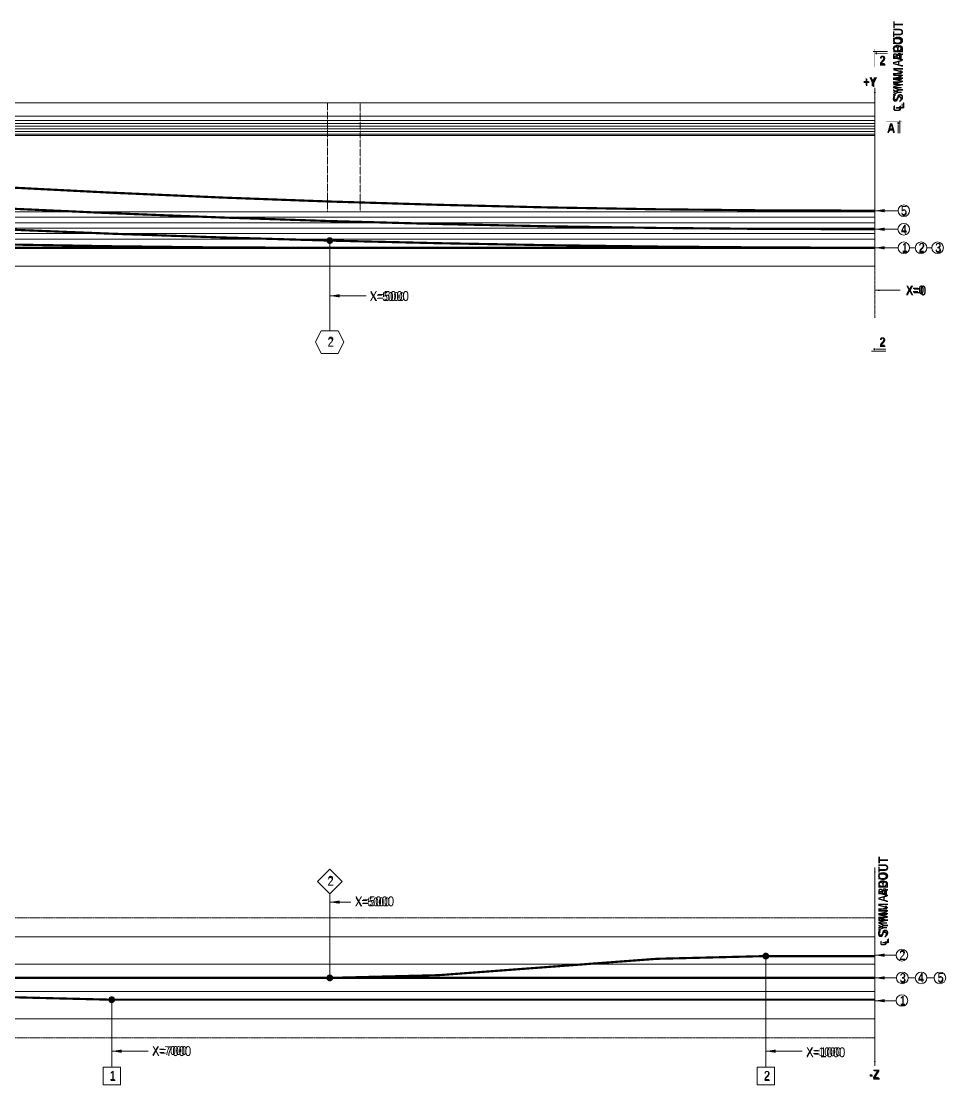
# Model space of a CAD drawing. Header units: millimetres. Extents: x -899 to 143471, y -7850 to 3872.
# Drawn here: x 49377 to 57857, y -6155 to 3593 of the extents above; entities that cross this region are included whole.
import ezdxf

# ---------------------------------------------------------------- set-up
doc = ezdxf.new("R2010")
doc.units = ezdxf.units.MM
for name, pattern in [('ACAD_ISO02W100', [15, 12, -3]), ('CENTER2', [28.575, 19.05, -3.175, 3.175, -3.175]), ('DASHED2', [0.375, 0.25, -0.125])]:
    doc.linetypes.add(name, pattern=pattern)
for name, color, linetype, lineweight in [('Bar_Dot', 3, 'Continuous', 15), ('Bar_Dot @ 40', 3, 'Continuous', 15), ('Bar_Dot @ 45', 3, 'Continuous', 15), ('Cable', 1, 'Continuous', 35), ('Center Line', 3, 'CENTER2', 9), ('Concrete inside', 124, 'Continuous', 13), ('Concrete Out', 4, 'Continuous', 20), ('Diap', 3, 'ACAD_ISO02W100', 9), ('Dim Arrow', 3, 'Continuous', 9), ('Dim Arrow @ 40', 3, 'Continuous', 9), ('Dim Arrow @ 45', 3, 'Continuous', 9), ('Line', 7, 'Continuous', 20), ('Line @ 40', 7, 'Continuous', 20), ('Line @ 45', 7, 'Continuous', 20), ('PSC Legend', 7, 'Continuous', 5), ('Re-bar', 1, 'Continuous', 30), ('Section Mark', 7, 'Continuous', 13), ('Text_Normal', 7, 'Continuous', 25), ('Text_Normal @ 40', 7, 'Continuous', 25), ('Text_Normal @ 45', 7, 'Continuous', 25)]:
    doc.layers.add(name, color=color, linetype=linetype, lineweight=lineweight)
doc.styles.add('SWIS_B_N', font='swisscb.ttf', dxfattribs={"height": 2})
doc.styles.add('SWIS_R_N', font='swissc.ttf', dxfattribs={"height": 2})
doc.dimstyles.new('Closed_Arrow', dxfattribs={"dimtxt": 2, "dimasz": 2, "dimexe": 1.25, "dimexo": 0.75, "dimgap": 0.75, "dimtad": 2, "dimdec": 0, "dimzin": 0, "dimdsep": 46, "dimtxsty": 'SWIS_R_N', "dimblk": 'DOT', "dimcen": 0.5, "dimadec": 0, "dimazin": 0, "dimtfac": 1, "dimtdec": 0, "dimtofl": 0, "dimtmove": 0, "dimatfit": 3, "dimfxl": 1.25, "dimfxlon": 1, "dimtolj": 1, "dimtzin": 0, "dimarcsym": 0})
doc.dimstyles.new('Dot_Anno', dxfattribs={"dimtxt": 2, "dimasz": 1, "dimexe": 1.25, "dimexo": 0.75, "dimgap": 0.75, "dimtad": 2, "dimdec": 0, "dimzin": 0, "dimdsep": 46, "dimtxsty": 'SWIS_R_N', "dimblk": 'DOT', "dimcen": 0.5, "dimadec": 0, "dimazin": 0, "dimtfac": 1, "dimtdec": 0, "dimtofl": 0, "dimtmove": 0, "dimatfit": 3, "dimfxl": 1.25, "dimfxlon": 1, "dimtolj": 1, "dimtzin": 0, "dimarcsym": 0})

# ---------------------------------------------------------------- blocks, each defined once
blk = doc.blocks.new('*U973')
at = {"layer": 'Text_Normal @ 40', "insert": (57352.9, 2761.1), "char_height": 80, "attachment_point": 1, "rotation": 90, "style": 'SWIS_B_N'}
blk.add_mtext_dynamic_manual_height_columns('{\\fISOCPEUR|b1|i0|c0|p34;\\H1.25x;℄} SYMM. ABOUT', width=1001.51, gutter_width=400, heights=[0], dxfattribs=at)
at = {"layer": 'Text_Normal @ 45', "insert": (57352.9, 2761.1), "char_height": 90, "attachment_point": 1, "rotation": 90, "style": 'SWIS_B_N'}
blk.add_mtext_dynamic_manual_height_columns('{\\fISOCPEUR|b1|i0|c0|p34;\\H1.25x;℄} SYMM. ABOUT', width=1126.699, gutter_width=450, heights=[0], dxfattribs=at)
blk = doc.blocks.new('_Dot')
at = {"color": 0, "linetype": 'ByBlock', "lineweight": -2}
blk.add_line((-0.5, 0), (-1, 0), dxfattribs=at)
at = {"color": 0, "linetype": 'ByBlock', "const_width": 0.5}
blk.add_lwpolyline([(-0.25, 0, 1), (0.25, 0, 1)], format="xyb", close=True, dxfattribs=at)
blk = doc.blocks.new('*U975')
at = {"layer": 'Text_Normal @ 40', "insert": (57100.9, 3080.6), "char_height": 80, "attachment_point": 1, "style": 'SWIS_B_N'}
blk.add_mtext_dynamic_manual_height_columns('+Y', width=146.253, gutter_width=400, heights=[0], dxfattribs=at)
at = {"layer": 'Text_Normal @ 45', "insert": (57100.9, 3080.6), "char_height": 90, "attachment_point": 1, "style": 'SWIS_B_N'}
blk.add_mtext_dynamic_manual_height_columns('+Y', width=164.534, gutter_width=450, heights=[0], dxfattribs=at)
blk = doc.blocks.new('*U977')
at = {"layer": 'Text_Normal @ 40', "insert": (57492.8, 1170.4), "char_height": 80, "attachment_point": 1, "style": 'SWIS_B_N'}
blk.add_mtext_dynamic_manual_height_columns('X=0', width=146.253, gutter_width=400, heights=[0], dxfattribs=at)
at = {"layer": 'Text_Normal @ 45', "insert": (57492.8, 1170.4), "char_height": 90, "attachment_point": 1, "style": 'SWIS_B_N'}
blk.add_mtext_dynamic_manual_height_columns('X=0', width=164.534, gutter_width=450, heights=[0], dxfattribs=at)
blk = doc.blocks.new('*U978')
at = {"layer": 'Text_Normal @ 40', "insert": (57238.5, -4883.6), "char_height": 80, "attachment_point": 1, "rotation": 90, "style": 'SWIS_B_N'}
blk.add_mtext_dynamic_manual_height_columns('{\\fISOCPEUR|b1|i0|c0|p34;℄} SYMM. ABOUT', width=1001.51, gutter_width=400, heights=[0], dxfattribs=at)
at = {"layer": 'Text_Normal @ 45', "insert": (57238.5, -4883.6), "char_height": 90, "attachment_point": 1, "rotation": 90, "style": 'SWIS_B_N'}
blk.add_mtext_dynamic_manual_height_columns('{\\fISOCPEUR|b1|i0|c0|p34;℄} SYMM. ABOUT', width=1126.699, gutter_width=450, heights=[0], dxfattribs=at)
blk = doc.blocks.new('*U981')
at = {"layer": 'Text_Normal @ 40', "insert": (57157.3, -6017.4), "char_height": 80, "attachment_point": 1, "style": 'SWIS_B_N'}
blk.add_mtext_dynamic_manual_height_columns('-Z', width=146.253, gutter_width=400, heights=[0], dxfattribs=at)
at = {"layer": 'Text_Normal @ 45', "insert": (57157.3, -6017.4), "char_height": 90, "attachment_point": 1, "style": 'SWIS_B_N'}
blk.add_mtext_dynamic_manual_height_columns('-Z', width=164.534, gutter_width=450, heights=[0], dxfattribs=at)
blk = doc.blocks.new('*U995')
at = {"layer": 'Text_Normal @ 40', "insert": (57455.1, 1560.3), "char_height": 80, "attachment_point": 1, "style": 'SWIS_R_N'}
blk.add_mtext_dynamic_manual_height_columns('1', width=103.277, gutter_width=400, heights=[0], dxfattribs=at)
at = {"layer": 'Text_Normal @ 45', "insert": (57455.1, 1560.3), "char_height": 90, "attachment_point": 1, "style": 'SWIS_R_N'}
blk.add_mtext_dynamic_manual_height_columns('1', width=116.186, gutter_width=450, heights=[0], dxfattribs=at)
blk = doc.blocks.new('*U998')
at = {"layer": 'Text_Normal @ 40', "insert": (57446.5, 1729.4), "char_height": 80, "attachment_point": 1, "style": 'SWIS_R_N'}
blk.add_mtext_dynamic_manual_height_columns('4', width=103.277, gutter_width=400, heights=[0], dxfattribs=at)
at = {"layer": 'Text_Normal @ 45', "insert": (57446.5, 1729.4), "char_height": 90, "attachment_point": 1, "style": 'SWIS_R_N'}
blk.add_mtext_dynamic_manual_height_columns('4', width=116.186, gutter_width=450, heights=[0], dxfattribs=at)
blk = doc.blocks.new('*U999')
at = {"layer": 'Text_Normal @ 40', "insert": (57609.1, 1560.3), "char_height": 80, "attachment_point": 1, "style": 'SWIS_R_N'}
blk.add_mtext_dynamic_manual_height_columns('2', width=103.277, gutter_width=400, heights=[0], dxfattribs=at)
at = {"layer": 'Text_Normal @ 45', "insert": (57609.1, 1560.3), "char_height": 90, "attachment_point": 1, "style": 'SWIS_R_N'}
blk.add_mtext_dynamic_manual_height_columns('2', width=116.186, gutter_width=450, heights=[0], dxfattribs=at)
blk = doc.blocks.new('*U1000')
at = {"layer": 'Text_Normal @ 40', "insert": (57760.9, 1560.3), "char_height": 80, "attachment_point": 1, "style": 'SWIS_R_N'}
blk.add_mtext_dynamic_manual_height_columns('3', width=103.277, gutter_width=400, heights=[0], dxfattribs=at)
at = {"layer": 'Text_Normal @ 45', "insert": (57760.9, 1560.3), "char_height": 90, "attachment_point": 1, "style": 'SWIS_R_N'}
blk.add_mtext_dynamic_manual_height_columns('3', width=116.186, gutter_width=450, heights=[0], dxfattribs=at)
blk = doc.blocks.new('*U1013')
at = {"layer": 'Line @ 40', "insert": (57392.6, 2658), "char_height": 80, "attachment_point": 3, "style": 'SWIS_B_N'}
blk.add_mtext_dynamic_manual_height_columns('A', width=92.187, gutter_width=400, heights=[0], dxfattribs=at)
at = {"layer": 'Line @ 45', "insert": (57392.6, 2658), "char_height": 90, "attachment_point": 3, "style": 'SWIS_B_N'}
blk.add_mtext_dynamic_manual_height_columns('A', width=103.71, gutter_width=450, heights=[0], dxfattribs=at)
blk = doc.blocks.new('*U1017')
at = {"layer": 'Bar_Dot @ 40', "insert": (50188.4, -6029.7), "char_height": 80, "attachment_point": 1, "style": 'SWIS_R_N'}
blk.add_mtext_dynamic_manual_height_columns('1', width=107.793, gutter_width=400, heights=[0], dxfattribs=at)
at = {"layer": 'Bar_Dot @ 45', "insert": (50188.4, -6029.7), "char_height": 90, "attachment_point": 1, "style": 'SWIS_R_N'}
blk.add_mtext_dynamic_manual_height_columns('1', width=121.268, gutter_width=450, heights=[0], dxfattribs=at)
blk = doc.blocks.new('*U1019')
at = {"layer": 'Bar_Dot @ 40', "insert": (50577.7, -5801.9), "char_height": 80, "attachment_point": 1, "style": 'SWIS_R_N'}
blk.add_mtext_dynamic_manual_height_columns('X=7000', width=107.793, gutter_width=400, heights=[0], dxfattribs=at)
at = {"layer": 'Bar_Dot @ 45', "insert": (50577.7, -5801.9), "char_height": 90, "attachment_point": 1, "style": 'SWIS_R_N'}
blk.add_mtext_dynamic_manual_height_columns('X=7000', width=121.268, gutter_width=450, heights=[0], dxfattribs=at)
blk = doc.blocks.new('*U1020')
at = {"layer": 'Bar_Dot @ 40', "insert": (56190.2, -6029.6), "char_height": 80, "attachment_point": 1, "style": 'SWIS_R_N'}
blk.add_mtext_dynamic_manual_height_columns('2', width=107.793, gutter_width=400, heights=[0], dxfattribs=at)
at = {"layer": 'Bar_Dot @ 45', "insert": (56190.2, -6029.6), "char_height": 90, "attachment_point": 1, "style": 'SWIS_R_N'}
blk.add_mtext_dynamic_manual_height_columns('2', width=121.268, gutter_width=450, heights=[0], dxfattribs=at)
blk = doc.blocks.new('*U1022')
at = {"layer": 'Bar_Dot @ 40', "insert": (56577.7, -5812.7), "char_height": 80, "attachment_point": 1, "style": 'SWIS_R_N'}
blk.add_mtext_dynamic_manual_height_columns('X=1000', width=107.793, gutter_width=400, heights=[0], dxfattribs=at)
at = {"layer": 'Bar_Dot @ 45', "insert": (56577.7, -5812.7), "char_height": 90, "attachment_point": 1, "style": 'SWIS_R_N'}
blk.add_mtext_dynamic_manual_height_columns('X=1000', width=121.268, gutter_width=450, heights=[0], dxfattribs=at)
blk = doc.blocks.new('*U1023')
at = {"layer": 'Bar_Dot @ 40', "insert": (52186.9, -4331.1), "char_height": 80, "attachment_point": 7, "style": 'SWIS_R_N'}
blk.add_mtext_dynamic_manual_height_columns('2', width=107.793, gutter_width=400, heights=[0], dxfattribs=at)
at = {"layer": 'Bar_Dot @ 45', "insert": (52186.9, -4331.1), "char_height": 90, "attachment_point": 7, "style": 'SWIS_R_N'}
blk.add_mtext_dynamic_manual_height_columns('2', width=121.268, gutter_width=450, heights=[0], dxfattribs=at)
blk = doc.blocks.new('*U1025')
at = {"layer": 'Bar_Dot @ 40', "insert": (52438.6, -4520.2), "char_height": 80, "attachment_point": 7, "style": 'SWIS_R_N'}
blk.add_mtext_dynamic_manual_height_columns('X=5000', width=107.793, gutter_width=400, heights=[0], dxfattribs=at)
at = {"layer": 'Bar_Dot @ 45', "insert": (52438.6, -4520.2), "char_height": 90, "attachment_point": 7, "style": 'SWIS_R_N'}
blk.add_mtext_dynamic_manual_height_columns('X=5000', width=121.268, gutter_width=450, heights=[0], dxfattribs=at)
blk = doc.blocks.new('*U1029')
at = {"layer": 'Bar_Dot @ 40', "insert": (52188, 611.2), "char_height": 80, "attachment_point": 7, "style": 'SWIS_R_N'}
blk.add_mtext_dynamic_manual_height_columns('2', width=107.793, gutter_width=400, heights=[0], dxfattribs=at)
at = {"layer": 'Bar_Dot @ 45', "insert": (52188, 611.2), "char_height": 90, "attachment_point": 7, "style": 'SWIS_R_N'}
blk.add_mtext_dynamic_manual_height_columns('2', width=121.268, gutter_width=450, heights=[0], dxfattribs=at)
blk = doc.blocks.new('*U1032')
at = {"layer": 'Bar_Dot @ 40', "insert": (52574.6, 1028.4), "char_height": 80, "attachment_point": 7, "style": 'SWIS_R_N'}
blk.add_mtext_dynamic_manual_height_columns('X=5000', width=107.793, gutter_width=400, heights=[0], dxfattribs=at)
at = {"layer": 'Bar_Dot @ 45', "insert": (52574.6, 1028.4), "char_height": 90, "attachment_point": 7, "style": 'SWIS_R_N'}
blk.add_mtext_dynamic_manual_height_columns('X=5000', width=121.268, gutter_width=450, heights=[0], dxfattribs=at)
blk = doc.blocks.new('*U1038')
at = {"layer": 'Text_Normal @ 40', "insert": (57436, -5342), "char_height": 80, "attachment_point": 1, "style": 'SWIS_R_N'}
blk.add_mtext_dynamic_manual_height_columns('1', width=103.277, gutter_width=400, heights=[0], dxfattribs=at)
at = {"layer": 'Text_Normal @ 45', "insert": (57436, -5342), "char_height": 90, "attachment_point": 1, "style": 'SWIS_R_N'}
blk.add_mtext_dynamic_manual_height_columns('1', width=116.186, gutter_width=450, heights=[0], dxfattribs=at)
blk = doc.blocks.new('*U1042')
at = {"layer": 'Text_Normal @ 40', "insert": (57436.2, -5133.1), "char_height": 80, "attachment_point": 1, "style": 'SWIS_R_N'}
blk.add_mtext_dynamic_manual_height_columns('3', width=103.277, gutter_width=400, heights=[0], dxfattribs=at)
at = {"layer": 'Text_Normal @ 45', "insert": (57436.2, -5133.1), "char_height": 90, "attachment_point": 1, "style": 'SWIS_R_N'}
blk.add_mtext_dynamic_manual_height_columns('3', width=116.186, gutter_width=450, heights=[0], dxfattribs=at)
blk = doc.blocks.new('*U1043')
at = {"layer": 'Text_Normal @ 40', "insert": (57602.9, -5130.3), "char_height": 80, "attachment_point": 1, "style": 'SWIS_R_N'}
blk.add_mtext_dynamic_manual_height_columns('4', width=103.277, gutter_width=400, heights=[0], dxfattribs=at)
at = {"layer": 'Text_Normal @ 45', "insert": (57602.9, -5130.3), "char_height": 90, "attachment_point": 1, "style": 'SWIS_R_N'}
blk.add_mtext_dynamic_manual_height_columns('4', width=116.186, gutter_width=450, heights=[0], dxfattribs=at)
blk = doc.blocks.new('*U1044')
at = {"layer": 'Text_Normal @ 40', "insert": (57431.6, -5010.3), "char_height": 80, "attachment_point": 7, "style": 'SWIS_R_N'}
blk.add_mtext_dynamic_manual_height_columns('2', width=103.277, gutter_width=400, heights=[0], dxfattribs=at)
at = {"layer": 'Text_Normal @ 45', "insert": (57431.6, -5010.3), "char_height": 90, "attachment_point": 7, "style": 'SWIS_R_N'}
blk.add_mtext_dynamic_manual_height_columns('2', width=116.186, gutter_width=450, heights=[0], dxfattribs=at)
blk = doc.blocks.new('*U1101')
at = {"layer": 'Text_Normal @ 40', "insert": (57447, 1899.4), "char_height": 80, "attachment_point": 1, "style": 'SWIS_R_N'}
blk.add_mtext_dynamic_manual_height_columns('5', width=103.277, gutter_width=400, heights=[0], dxfattribs=at)
at = {"layer": 'Text_Normal @ 45', "insert": (57447, 1899.4), "char_height": 90, "attachment_point": 1, "style": 'SWIS_R_N'}
blk.add_mtext_dynamic_manual_height_columns('5', width=116.186, gutter_width=450, heights=[0], dxfattribs=at)
blk = doc.blocks.new('*U1103')
at = {"layer": 'Text_Normal @ 40', "insert": (57783.3, -5130.3), "char_height": 80, "attachment_point": 1, "style": 'SWIS_R_N'}
blk.add_mtext_dynamic_manual_height_columns('5', width=103.277, gutter_width=400, heights=[0], dxfattribs=at)
at = {"layer": 'Text_Normal @ 45', "insert": (57783.3, -5130.3), "char_height": 90, "attachment_point": 1, "style": 'SWIS_R_N'}
blk.add_mtext_dynamic_manual_height_columns('5', width=116.186, gutter_width=450, heights=[0], dxfattribs=at)
blk = doc.blocks.new('*U1107')
at = {"layer": 'Line @ 40', "insert": (57250.2, 3276.8), "char_height": 80, "attachment_point": 1, "style": 'SWIS_B_N'}
blk.add_mtext_dynamic_manual_height_columns('2', width=92.187, gutter_width=400, heights=[0], dxfattribs=at)
at = {"layer": 'Line @ 45', "insert": (57250.2, 3276.8), "char_height": 90, "attachment_point": 1, "style": 'SWIS_B_N'}
blk.add_mtext_dynamic_manual_height_columns('2', width=103.71, gutter_width=450, heights=[0], dxfattribs=at)
blk = doc.blocks.new('*U1108')
at = {"layer": 'Line @ 40', "insert": (57250.2, 696.3), "char_height": 80, "attachment_point": 1, "style": 'SWIS_B_N'}
blk.add_mtext_dynamic_manual_height_columns('2', width=92.187, gutter_width=400, heights=[0], dxfattribs=at)
at = {"layer": 'Line @ 45', "insert": (57250.2, 696.3), "char_height": 90, "attachment_point": 1, "style": 'SWIS_B_N'}
blk.add_mtext_dynamic_manual_height_columns('2', width=103.71, gutter_width=450, heights=[0], dxfattribs=at)
blk = doc.blocks.new('*U974')
at = {"layer": 'Dim Arrow @ 40'}
blk.add_leader([(57207, 2982.1), (57207, 2846.9)], dimstyle='Dot_Anno', override={"dimscale": 40, "dimgap": 0.75, "dimtad": 0}, dxfattribs=at)
at = {"layer": 'Dim Arrow @ 45'}
blk.add_leader([(57207, 2982.1), (57207, 2846.9)], dimstyle='Dot_Anno', override={"dimscale": 45, "dimgap": 0.75, "dimtad": 0}, dxfattribs=at)
blk = doc.blocks.new('*U976')
at = {"layer": 'Dim Arrow @ 40'}
blk.add_leader([(57207, 1127.2), (57440.6, 1127.2)], dimstyle='Dot_Anno', override={"dimscale": 40, "dimgap": 0.75, "dimtad": 0}, dxfattribs=at)
at = {"layer": 'Dim Arrow @ 45'}
blk.add_leader([(57207, 1127.2), (57440.6, 1127.2)], dimstyle='Dot_Anno', override={"dimscale": 45, "dimgap": 0.75, "dimtad": 0}, dxfattribs=at)
blk = doc.blocks.new('*U979')
at = {"layer": 'Dim Arrow @ 40'}
blk.add_leader([(57207, -4163.8), (57207, -4775.7)], dimstyle='Dot_Anno', override={"dimscale": 40, "dimgap": 0.75, "dimtad": 0}, dxfattribs=at)
at = {"layer": 'Dim Arrow @ 45'}
blk.add_leader([(57207, -4163.8), (57207, -4775.7)], dimstyle='Dot_Anno', override={"dimscale": 45, "dimgap": 0.75, "dimtad": 0}, dxfattribs=at)
blk = doc.blocks.new('*U980')
at = {"layer": 'Dim Arrow @ 40'}
blk.add_leader([(57207, -5982), (57207, -5575.7)], dimstyle='Dot_Anno', override={"dimscale": 40, "dimgap": 0.75, "dimtad": 0}, dxfattribs=at)
at = {"layer": 'Dim Arrow @ 45'}
blk.add_leader([(57207, -5982), (57207, -5575.7)], dimstyle='Dot_Anno', override={"dimscale": 45, "dimgap": 0.75, "dimtad": 0}, dxfattribs=at)
blk = doc.blocks.new('*U996')
at = {"layer": 'Dim Arrow @ 40'}
blk.add_leader([(57207, 1516.9), (57419.5, 1516.9)], dimstyle='Closed_Arrow', override={"dimscale": 40, "dimgap": 0.75, "dimtad": 0}, dxfattribs=at)
at = {"layer": 'Dim Arrow @ 45'}
blk.add_leader([(57207, 1516.9), (57419.5, 1516.9)], dimstyle='Closed_Arrow', override={"dimscale": 45, "dimgap": 0.75, "dimtad": 0}, dxfattribs=at)
blk = doc.blocks.new('*U997')
at = {"layer": 'Dim Arrow @ 40'}
blk.add_leader([(57206.7, 1686.9), (57419.2, 1686.9)], dimstyle='Closed_Arrow', override={"dimscale": 40, "dimgap": 0.75, "dimtad": 0}, dxfattribs=at)
at = {"layer": 'Dim Arrow @ 45'}
blk.add_leader([(57206.7, 1686.9), (57419.2, 1686.9)], dimstyle='Closed_Arrow', override={"dimscale": 45, "dimgap": 0.75, "dimtad": 0}, dxfattribs=at)
blk = doc.blocks.new('*U1018')
at = {"layer": 'Bar_Dot @ 40'}
blk.add_leader([(50207, -5847.4), (50539.9, -5847.4)], dimstyle='Closed_Arrow', override={"dimscale": 40, "dimgap": 0.75, "dimtad": 0}, dxfattribs=at)
at = {"layer": 'Bar_Dot @ 45'}
blk.add_leader([(50207, -5847.4), (50539.9, -5847.4)], dimstyle='Closed_Arrow', override={"dimscale": 45, "dimgap": 0.75, "dimtad": 0}, dxfattribs=at)
blk = doc.blocks.new('*U1021')
at = {"layer": 'Bar_Dot @ 40'}
blk.add_leader([(56207, -5847.4), (56539.9, -5847.4)], dimstyle='Closed_Arrow', override={"dimscale": 40, "dimgap": 0.75, "dimtad": 0}, dxfattribs=at)
at = {"layer": 'Bar_Dot @ 45'}
blk.add_leader([(56207, -5847.4), (56539.9, -5847.4)], dimstyle='Closed_Arrow', override={"dimscale": 45, "dimgap": 0.75, "dimtad": 0}, dxfattribs=at)
blk = doc.blocks.new('*U1024')
at = {"layer": 'Bar_Dot @ 40'}
blk.add_leader([(52207, -4481), (52400.9, -4481)], dimstyle='Closed_Arrow', override={"dimscale": 40, "dimgap": 0.75, "dimtad": 0}, dxfattribs=at)
at = {"layer": 'Bar_Dot @ 45'}
blk.add_leader([(52207, -4481), (52400.9, -4481)], dimstyle='Closed_Arrow', override={"dimscale": 45, "dimgap": 0.75, "dimtad": 0}, dxfattribs=at)
blk = doc.blocks.new('*U1031')
at = {"layer": 'Bar_Dot @ 40'}
blk.add_leader([(52207, 1076.7), (52539.9, 1076.7)], dimstyle='Closed_Arrow', override={"dimscale": 40, "dimgap": 0.75, "dimtad": 0}, dxfattribs=at)
at = {"layer": 'Bar_Dot @ 45'}
blk.add_leader([(52207, 1076.7), (52539.9, 1076.7)], dimstyle='Closed_Arrow', override={"dimscale": 45, "dimgap": 0.75, "dimtad": 0}, dxfattribs=at)
blk = doc.blocks.new('*U1039')
at = {"layer": 'Dim Arrow @ 40'}
blk.add_leader([(57207, -5384.8), (57402.3, -5384.8)], dimstyle='Closed_Arrow', override={"dimscale": 40, "dimgap": 0.75, "dimtad": 0}, dxfattribs=at)
at = {"layer": 'Dim Arrow @ 45'}
blk.add_leader([(57207, -5384.8), (57402.3, -5384.8)], dimstyle='Closed_Arrow', override={"dimscale": 45, "dimgap": 0.75, "dimtad": 0}, dxfattribs=at)
blk = doc.blocks.new('*U1040')
at = {"layer": 'Dim Arrow @ 40'}
blk.add_leader([(57207, -4967.6), (57402.1, -4967.6)], dimstyle='Closed_Arrow', override={"dimscale": 40, "dimgap": 0.75, "dimtad": 0}, dxfattribs=at)
at = {"layer": 'Dim Arrow @ 45'}
blk.add_leader([(57207, -4967.6), (57402.1, -4967.6)], dimstyle='Closed_Arrow', override={"dimscale": 45, "dimgap": 0.75, "dimtad": 0}, dxfattribs=at)
blk = doc.blocks.new('*U1041')
at = {"layer": 'Dim Arrow @ 40'}
blk.add_leader([(57207, -5175.7), (57405.8, -5175.7)], dimstyle='Closed_Arrow', override={"dimscale": 40, "dimgap": 0.75, "dimtad": 0}, dxfattribs=at)
at = {"layer": 'Dim Arrow @ 45'}
blk.add_leader([(57207, -5175.7), (57405.8, -5175.7)], dimstyle='Closed_Arrow', override={"dimscale": 45, "dimgap": 0.75, "dimtad": 0}, dxfattribs=at)
blk = doc.blocks.new('*U1100')
at = {"layer": 'Dim Arrow @ 40'}
blk.add_leader([(57207.2, 1856.9), (57419.7, 1856.9)], dimstyle='Closed_Arrow', override={"dimscale": 40, "dimgap": 0.75, "dimtad": 0}, dxfattribs=at)
at = {"layer": 'Dim Arrow @ 45'}
blk.add_leader([(57207.2, 1856.9), (57419.7, 1856.9)], dimstyle='Closed_Arrow', override={"dimscale": 45, "dimgap": 0.75, "dimtad": 0}, dxfattribs=at)

msp = doc.modelspace()

# ---------------------------------------------------------------- hatches: boundary and pattern name
at = {"layer": 'Section Mark'}
for points in [[(57225.8, 3299.8, 1), (57215.3, 3299.8, 1)], [(57421.3, 2655.3, 1), (57421.3, 2664.6, 1)], [(57209.3, 586.9, -1), (57198.8, 586.9, -1)]]:
    msp.add_hatch(color=256, dxfattribs=at).paths.add_polyline_path(points)

# ---------------------------------------------------------------- linework, layer by layer
at = {"layer": 'Bar_Dot'}
msp.add_line((57207, 1346.9), (57207, 1496.9), dxfattribs=at)
at = {"layer": 'Cable', "const_width": 20}
for points in [[(57207, 1856.9), (56207, 1859.9), (55207, 1869.9), (54207, 1886.9), (53207, 1910.9), (52207, 1940.9), (51207, 1977.9), (50207, 2021.9), (49207, 2072.9), (48207, 2129.9), (47207, 2193.9), (46207, 2264.9), (45207, 2341.9), (44207, 2426.9), (43357, 2503.9), (42357, 2596.9)], [(57207, 1686.9), (56207, 1689.9), (55207, 1698.9), (54207, 1713.9), (53207, 1734.9), (52207, 1761.9), (51207, 1794.9), (50207, 1833.9), (49207, 1878.9), (48207, 1930.9), (47207, 1987.9), (46207, 2050.9), (45207, 2119.9), (44207, 2194.9), (43357, 2260.9), (42357, 2346.9)], [(57207, 1516.9), (56207, 1519.9), (55207, 1527.9), (54207, 1540.9), (53207, 1558.9), (52207, 1582.9), (51207, 1611.9), (50207, 1645.9), (49207, 1685.9), (48207, 1730.9), (47207, 1780.9), (46207, 1836.9), (45207, 1896.9), (44207, 1963.9), (43357, 2023.9), (42357, 2096.9)], [(57207, 1516.9), (56207, 1516.9), (55207, 1516.9), (54207, 1516.9), (53207, 1516.9), (52207, 1516.9), (51207, 1519.9), (50207, 1530.9), (49207, 1547.9), (48207, 1571.9), (47207, 1602.9), (46207, 1640.9), (45207, 1684.9), (44207, 1736.9), (43357, 1785.9), (42357, 1846.9)], [(57207, 1516.9), (56207, 1516.9), (55207, 1516.9), (54207, 1516.9), (53207, 1516.9), (52207, 1516.9), (51207, 1516.9), (50207, 1516.9), (49207, 1516.9), (48207, 1516.9), (47207, 1516.9), (46207, 1516.9), (45207, 1522.9), (44207, 1539.9), (43357, 1563.9), (42357, 1596.9)], [(57207, -4975.7), (56207, -4975.7), (55207, -5000.7), (54207, -5075.7), (53207, -5150.7), (52207, -5175.7), (51207, -5175.7), (50207, -5175.7), (49207, -5175.7), (48207, -5175.7), (47207, -5175.7), (46207, -5175.7), (45207, -5175.7), (44207, -5175.7), (43357, -5175.7), (42357, -5175.7)], [(57207, -5175.7), (42357, -5175.2)], [(57207, -5375.7), (56207, -5375.7), (55207, -5375.7), (54207, -5375.7), (53207, -5375.7), (52207, -5375.7), (51207, -5375.7), (50207, -5375.7), (49207, -5350.7), (48207, -5275.7), (47207, -5200.7), (46207, -5175.7), (45207, -5175.7), (44207, -5175.7), (43357, -5175.7), (42357, -5175.7)]]:
    msp.add_lwpolyline(points, dxfattribs=at)
at = {"layer": 'Center Line', "ltscale": 0.4}
for p, q in [((57207, 873.3), (57207, 2846.9)), ((42207, -5175.7), (57207, -5175.7))]:
    msp.add_line(p, q, dxfattribs=at)
at = {"layer": 'Concrete inside', "lineweight": 0, "ltscale": 50}
for p, q in [((42207, 2721.9), (57207, 2721.9)), ((43507, 2682.4), (57207, 2682.4)), ((44063.8, 2657.4), (57207, 2657.4)), ((44220.7, 2632.4), (57207, 2632.4)), ((44377.5, 2607.4), (57207, 2607.4)), ((44534.3, 2582.4), (57207, 2582.4)), ((44691.1, 2557.4), (57207, 2557.4)), ((44757, 2546.9), (57207, 2546.9)), ((44587, 1796.9), (57207, 1796.9)), ((44757, 1846.9), (57207, 1846.9)), ((44247, 1696.9), (57207, 1696.9)), ((44417, 1746.9), (57207, 1746.9)), ((43907, 1596.9), (57207, 1596.9)), ((44077, 1646.9), (57207, 1646.9)), ((57207, -5050.7), (44757, -5050.7)), ((57207, -5300.7), (44757, -5300.7))]:
    msp.add_line(p, q, dxfattribs=at)
at = {"layer": 'Concrete inside', "linetype": 'DASHED2', "ltscale": 3}
for points in [[(42207, -4775.7), (42207, -4625.2), (57207, -4625.2), (57207, -4775.7)], [(42207, -5575.7), (42207, -5725.2), (57207, -5725.2), (57207, -5575.7)]]:
    msp.add_lwpolyline(points, dxfattribs=at)
at = {"layer": 'Concrete Out'}
for p, q in [((42207, 2846.9), (57207, 2846.9)), ((57207, 2846.9), (57207, 1346.9)), ((57207, 1346.9), (42207, 1346.9)), ((57207, -4775.7), (57207, -5575.7)), ((42207, -4800.7), (57207, -4800.7)), ((42207, -5550.7), (57207, -5550.7))]:
    msp.add_line(p, q, dxfattribs=at)
at = {"layer": 'Diap', "ltscale": 0.1}
msp.add_lwpolyline([(52487, 2846.9), (52487, 1846.9), (52187, 1846.9), (52187, 2846.9)], dxfattribs=at)
at = {"layer": 'PSC Legend'}
for p, q in [((52207, 1583), (52207, 756.6)), ((57526.1, 1516.9), (57577.8, 1516.9)), ((57684.5, 1516.9), (57729.7, 1516.9)), ((52207, -5175.5), (52207, -4404.8)), ((56207, -4975.7), (56207, -5994.9)), ((57512.5, -5175.7), (57578.3, -5175.7)), ((57685, -5175.7), (57750.8, -5175.7)), ((50207, -5375.7), (50207, -5994.9))]:
    msp.add_line(p, q, dxfattribs=at)
for points in [[(52285.6, 756.6), (52337.4, 653.6), (52284.3, 546.6), (52129.7, 546.6), (52076.6, 653.6), (52128.4, 756.6)], [(52093.9, -4291.6), (52207, -4178.5), (52320.2, -4291.6), (52207, -4404.8)], [(50127, -5994.9), (50287, -5994.9), (50287, -6154.9), (50127, -6154.9)], [(56127, -5994.9), (56287, -5994.9), (56287, -6154.9), (56127, -6154.9)]]:
    msp.add_lwpolyline(points, close=True, dxfattribs=at)
for centre in [(57473.1, 1856.9), (57472.5, 1686.9), (57472.8, 1516.9), (57631.1, 1516.9), (57783, 1516.9), (57455.4, -4967.6), (57459.1, -5175.7), (57631.6, -5175.7), (57804.1, -5175.7), (57455.6, -5382.7)]:
    msp.add_circle(centre, 53.3, dxfattribs=at)
at = {"layer": 'Re-bar', "const_width": 31.2}
for points in [[(52191.4, 1583, 1), (52222.6, 1583, 1)], [(56191.4, -4975.7, 1), (56222.6, -4975.7, 1)], [(52191.4, -5175.7, 1), (52222.6, -5175.7, 1)], [(50191.4, -5375.7, 1), (50222.6, -5375.7, 1)]]:
    msp.add_lwpolyline(points, format="xyb", close=True, dxfattribs=at)
at = {"layer": 'Section Mark'}
for points, const_width in [([(57190.4, 3317), (57325.2, 3317)], 8.4), ([(57207, 3173.6), (57207, 3339)], 1.26), ([(57233.5, 3299.6), (57325.2, 3299.6)], 8.4), ([(57309, 2671.9), (57456, 2671.9)], 1.12), ([(57421.1, 2648.4), (57421.1, 2566.9)], 7.47), ([(57436.5, 2686.7), (57436.5, 2566.9)], 7.47), ([(57190.5, 713.2), (57190.5, 547.8)], 1.26), ([(57217, 587.1), (57308.7, 587.1)], 8.4), ([(57174, 569.8), (57308.7, 569.8)], 8.4)]:
    msp.add_lwpolyline(points, dxfattribs=dict(at, const_width=const_width))
for centre, radius in [((57220.5, 3299.8), 5.24), ((57421.3, 2659.9), 4.66), ((57204, 586.9), 5.24)]:
    msp.add_circle(centre, radius, dxfattribs=at)

# ---------------------------------------------------------------- block references
at = {"layer": 'Bar_Dot'}
for name in ['*U1031', '*U1032', '*U1029', '*U1023', '*U1024', '*U1025', '*U1018', '*U1019', '*U1021', '*U1022', '*U1017', '*U1020']:
    msp.add_blockref(name, (0, 0), dxfattribs=at)
at = {"layer": 'Dim Arrow'}
for name in ['*U974', '*U1100', '*U997', '*U996', '*U976', '*U979', '*U1040', '*U1041', '*U1039', '*U980']:
    msp.add_blockref(name, (0, 0), dxfattribs=at)
at = {"layer": 'Line'}
for name in ['*U1107', '*U1013', '*U1108']:
    msp.add_blockref(name, (0, 0), dxfattribs=at)
at = {"layer": 'Text_Normal'}
for name in ['*U973', '*U975', '*U1101', '*U998', '*U995', '*U999', '*U1000', '*U977', '*U978', '*U1044', '*U1042', '*U1043', '*U1103', '*U1038', '*U981']:
    msp.add_blockref(name, (0, 0), dxfattribs=at)

doc.saveas('drawing.dxf')
